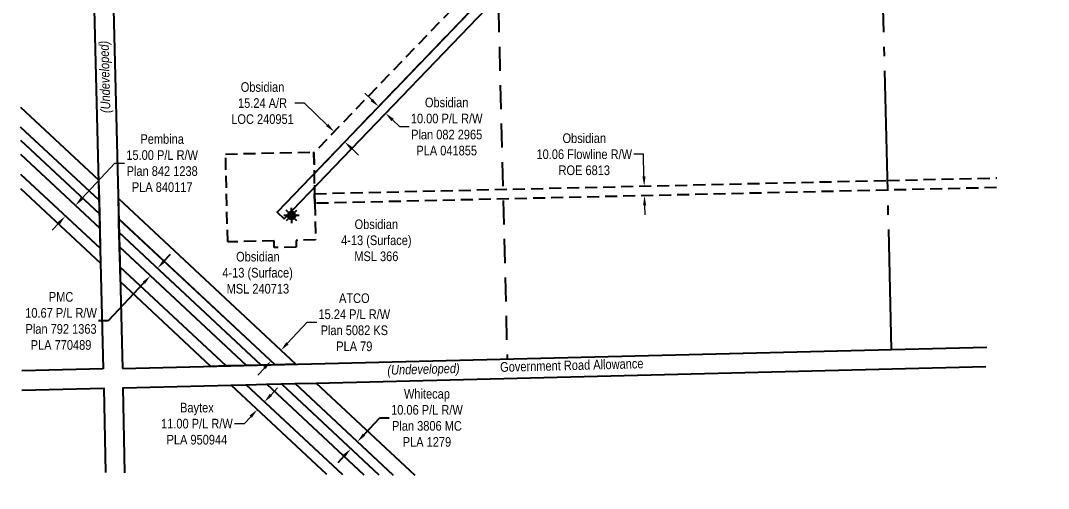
# Model space of a CAD drawing. Extents: x 609374 to 614901, y 5898079 to 5902642.
# Drawn here: x 610581 to 611649, y 5898079 to 5898565 of the extents above; entities that cross this region are included whole.
import ezdxf
from ezdxf.enums import TextEntityAlignment as Align

# ---------------------------------------------------------------- set-up
doc = ezdxf.new("R2010")
doc.units = 0
doc.header["$LTSCALE"] = 5
doc.header["$PDSIZE"] = 0.5
for name, pattern in [('foc-ACCESSROAD', [3.75, 2.5, -1.25]), ('foc-FLOWLINE', [3.75, 2.5, -1.25]), ('foc-LSD', [8, 5, -3]), ('foc-QUARTERLINE', [33, 25, -3, 2, -3])]:
    doc.linetypes.add(name, pattern=pattern)
doc.layers.get('Defpoints').update_dxf_attribs({"color": 9})
for name, color, linetype in [('C-AR', 13, 'foc-ACCESSROAD'), ('C-FLOWLINE', 13, 'foc-FLOWLINE'), ('C-RW', 13, 'Continuous'), ('C-WS', 13, 'foc-ACCESSROAD'), ('C-WS-S', 8, 'Continuous'), ('F-RW', 190, 'Continuous'), ('GRR', 7, 'Continuous'), ('L-ROAD-T', 7, 'Continuous'), ('L-SEC', 7, 'Continuous'), ('L-SECQ', 8, 'foc-QUARTERLINE'), ('L-SECTION-LSD', 7, 'foc-LSD')]:
    doc.layers.add(name, color=color, linetype=linetype)
for name, color, linetype, lineweight in [('C-WS-T', 13, 'Continuous', 9), ('F-RW-T', 190, 'Continuous', 9), ('T-TEXT', 48, 'Continuous', 18)]:
    doc.layers.add(name, color=color, linetype=linetype, lineweight=lineweight)
doc.styles.add('80CG', font='ARIALN.TTF', dxfattribs={"height": 10})
doc.styles.add('80L', font='ARIALN.TTF', dxfattribs={"height": 10})
doc.styles.add('80LS', font='ARIALNI.TTF', dxfattribs={"height": 10})
doc.dimstyles.new('Compass 5 000', dxfattribs={"dimscale": 5, "dimtxt": 9, "dimasz": 2, "dimexe": 0.2, "dimexo": 0.0625, "dimgap": 0.5, "dimtad": 0, "dimtih": 1, "dimtoh": 1, "dimzin": 0, "dimdsep": 46, "dimtxsty": '80CG', "dimcen": 0.1, "dimse1": 1, "dimse2": 1, "dimclrd": 256, "dimclrt": 256, "dimaunit": 1, "dimadec": 4, "dimazin": 0, "dimtfac": 0.06, "dimtofl": 0, "dimtmove": 0, "dimatfit": 1, "dimfxl": 0.2, "dimtolj": 1, "dimtzin": 0, "dimlwd": -1, "dimarcsym": 0})

# ---------------------------------------------------------------- blocks, each defined once
blk = doc.blocks.new('*D448')
at = {"layer": 'Defpoints', "color": 0, "transparency": 16777216}
for p in [(610826.8, 5898245.6), (610816.4, 5898234.4), (610851.6, 5898222.4)]:
    blk.add_point(p, dxfattribs=at)
at = {"layer": 'F-RW-T', "transparency": 16777216}
for p, q in [((610858.4, 5898229.7), (610878.7, 5898251.5)), ((610878.7, 5898251.5), (610888.7, 5898251.5)), ((610834.4, 5898204), (610827.5, 5898196.7))]:
    blk.add_line(p, q, dxfattribs=at)
for points in [[(610857.2, 5898230.9), (610859.6, 5898228.6), (610851.6, 5898222.4)], [(610833.1, 5898205.1), (610835.6, 5898202.9), (610841.2, 5898211.3)]]:
    blk.add_solid(points, dxfattribs=at)
at = {"layer": 'F-RW-T', "transparency": 16777216, "insert": (610927.8, 5898251.5), "char_height": 10, "attachment_point": 5, "style": '80CG'}
blk.add_mtext('\\A1;ATCO\\P15.24 P/L R/W\\PPlan 5082 KS\\PPLA 79', dxfattribs=at)
blk = doc.blocks.new('*D449')
at = {"layer": 'Defpoints', "color": 0, "transparency": 16777216}
for p in [(610798.4, 5898237.5), (610805.3, 5898244.9), (610931.1, 5898127.4)]:
    blk.add_point(p, dxfattribs=at)
at = {"layer": 'F-RW', "transparency": 16777216}
for p, q in [((610937.9, 5898134.7), (610954.2, 5898152.1)), ((610954.2, 5898152.1), (610964.2, 5898152.1)), ((610917.4, 5898112.7), (610910.6, 5898105.4))]:
    blk.add_line(p, q, dxfattribs=at)
for points in [[(610936.7, 5898135.8), (610939.1, 5898133.6), (610931.1, 5898127.4)], [(610916.2, 5898113.9), (610918.6, 5898111.6), (610924.2, 5898120)]]:
    blk.add_solid(points, dxfattribs=at)
at = {"layer": 'F-RW', "transparency": 16777216, "insert": (611003.3, 5898152.1), "char_height": 10, "attachment_point": 5, "style": '80CG'}
blk.add_mtext('\\A1;Whitecap\\P10.06 P/L R/W\\PPlan 3806 MC\\PPLA 1279', dxfattribs=at)
blk = doc.blocks.new('*D450')
at = {"layer": 'Defpoints', "color": 0, "transparency": 16777216}
for p in [(610723.2, 5898307.7), (610750.1, 5898282.6), (610742.8, 5898274.8)]:
    blk.add_point(p, dxfattribs=at)
at = {"layer": 'F-RW', "transparency": 16777216}
for p, q in [((610730, 5898315), (610736.9, 5898322.3)), ((610709.1, 5898292.6), (610672.1, 5898252.9)), ((610672.1, 5898252.9), (610662.1, 5898252.9))]:
    blk.add_line(p, q, dxfattribs=at)
for points in [[(610728.8, 5898316.1), (610731.3, 5898313.9), (610723.2, 5898307.7)], [(610707.9, 5898293.7), (610710.3, 5898291.5), (610715.9, 5898299.9)]]:
    blk.add_solid(points, dxfattribs=at)
at = {"layer": 'F-RW', "transparency": 16777216, "insert": (610623, 5898252.9), "char_height": 10, "attachment_point": 5, "style": '80CG'}
blk.add_mtext('\\A1;PMC\\P10.67 P/L R/W\\PPlan 792 1363\\PPLA 770489', dxfattribs=at)
blk = doc.blocks.new('*D451')
at = {"layer": 'Defpoints', "color": 0, "transparency": 16777216}
for p in [(610637.8, 5898372.9), (610704.2, 5898310.8), (610694, 5898299.9)]:
    blk.add_point(p, dxfattribs=at)
at = {"layer": 'F-RW-T', "transparency": 16777216}
for p, q in [((610644.6, 5898380.2), (610679, 5898417)), ((610679, 5898417), (610689, 5898417)), ((610620.7, 5898354.6), (610613.9, 5898347.3))]:
    blk.add_line(p, q, dxfattribs=at)
for points in [[(610643.4, 5898381.3), (610645.8, 5898379.1), (610637.8, 5898372.9)], [(610619.5, 5898355.7), (610621.9, 5898353.5), (610627.5, 5898361.9)]]:
    blk.add_solid(points, dxfattribs=at)
at = {"layer": 'F-RW-T', "transparency": 16777216, "insert": (610728.1, 5898417), "char_height": 10, "attachment_point": 5, "style": '80CG'}
blk.add_mtext('\\A1;Pembina\\P15.00 P/L R/W\\PPlan 842 1238\\PPLA 840117', dxfattribs=at)
blk = doc.blocks.new('*D454')
at = {"layer": 'C-WS-T', "transparency": 16777216}
for p, q in [((611228.3, 5898426.2), (611218.3, 5898426.2)), ((611228.8, 5898403.2), (611228.3, 5898426.2)), ((611229.5, 5898373.1), (611229.8, 5898363.1))]:
    blk.add_line(p, q, dxfattribs=at)
for points in [[(611230.5, 5898403.2), (611227.2, 5898403.1), (611229.1, 5898393.2)], [(611231.2, 5898373.2), (611227.9, 5898373.1), (611229.3, 5898383.1)]]:
    blk.add_solid(points, dxfattribs=at)
at = {"layer": 'Defpoints', "color": 0, "transparency": 16777216}
for p in [(611228.9, 5898393.2), (611229.1, 5898393.2), (611229.2, 5898383.1)]:
    blk.add_point(p, dxfattribs=at)
at = {"layer": 'C-WS-T', "transparency": 16777216, "insert": (611166.8, 5898426.2), "char_height": 10, "attachment_point": 5, "style": '80CG'}
blk.add_mtext('\\A1;Obsidian \\P10.06 Flowline R/W\\PROE 6813', dxfattribs=at)
blk = doc.blocks.new('*D459')
at = {"layer": 'Defpoints', "color": 0, "transparency": 16777216}
for p in [(610826.9, 5898160.7), (610837.1, 5898166.3), (610829.6, 5898158.3)]:
    blk.add_point(p, dxfattribs=at)
at = {"layer": 'F-RW-T', "transparency": 16777216}
for p, q in [((610841.3, 5898176.1), (610848.1, 5898183.4)), ((610820.1, 5898153.4), (610813.3, 5898146.1)), ((610813.3, 5898146.1), (610803.3, 5898146.1))]:
    blk.add_line(p, q, dxfattribs=at)
for points in [[(610840, 5898177.2), (610842.5, 5898175), (610834.4, 5898168.8)], [(610818.9, 5898154.6), (610821.3, 5898152.3), (610826.9, 5898160.7)]]:
    blk.add_solid(points, dxfattribs=at)
at = {"layer": 'F-RW-T', "transparency": 16777216, "insert": (610764.2, 5898146.1), "char_height": 10, "attachment_point": 5, "style": '80CG'}
blk.add_mtext('\\A1;Baytex\\P11.00 P/L R/W\\PPLA 950944', dxfattribs=at)
blk = doc.blocks.new('*D463')
at = {"layer": 'C-WS-T', "transparency": 16777216}
for p, q in [((611568.3, 5898677.2), (611568.1, 5898687.2)), ((611568.9, 5898647.2), (611569.1, 5898637.2)), ((611569.8, 5898605.9), (611569.1, 5898637.2)), ((611559.8, 5898605.9), (611569.8, 5898605.9))]:
    blk.add_line(p, q, dxfattribs=at)
for points in [[(611569.9, 5898677.3), (611566.6, 5898677.2), (611568.5, 5898667.2)], [(611570.6, 5898647.2), (611567.2, 5898647.1), (611568.7, 5898657.2)]]:
    blk.add_solid(points, dxfattribs=at)
at = {"layer": 'Defpoints', "color": 0, "transparency": 16777216}
for p in [(611649, 5898668.9), (611568.7, 5898657.2), (611649.2, 5898658.8)]:
    blk.add_point(p, dxfattribs=at)
at = {"layer": 'C-WS-T', "transparency": 16777216, "insert": (611520.7, 5898605.9), "char_height": 10, "attachment_point": 5, "style": '80CG', "bg_fill": 3, "box_fill_scale": 1.1, "bg_fill_color": 256, "bg_fill_true_color": 13158600, "bg_fill_transparency": 0}
blk.add_mtext('\\A1;Obsidian\\P10.06 P/L R/W\\PPlan 4896 KS\\PROE 5312', dxfattribs=at)
blk = doc.blocks.new('*D470')
at = {"layer": 'C-WS-T', "transparency": 16777216}
for p, q in [((610945.9, 5898482.7), (610938.7, 5898489.7)), ((610967.5, 5898461.9), (610974.7, 5898455)), ((610974.7, 5898455), (610984.7, 5898455))]:
    blk.add_line(p, q, dxfattribs=at)
for points in [[(610947, 5898483.9), (610944.7, 5898481.5), (610953.1, 5898475.8)], [(610968.7, 5898463.1), (610966.3, 5898460.7), (610960.3, 5898468.9)]]:
    blk.add_solid(points, dxfattribs=at)
at = {"layer": 'Defpoints', "color": 0, "transparency": 16777216}
for p in [(610956, 5898478.8), (610963.2, 5898471.9), (610960.3, 5898468.9)]:
    blk.add_point(p, dxfattribs=at)
at = {"layer": 'C-WS-T', "transparency": 16777216, "insert": (611023.8, 5898455), "char_height": 10, "attachment_point": 5, "style": '80CG', "bg_fill": 3, "box_fill_scale": 1.1, "bg_fill_color": 256, "bg_fill_true_color": 13158600, "bg_fill_transparency": 0}
blk.add_mtext('\\A1;Obsidian\\P10.00 P/L R/W\\PPlan 082 2965\\PPLA 041855', dxfattribs=at)
blk = doc.blocks.new('*D471')
at = {"layer": 'C-WS-T', "transparency": 16777216}
for p, q in [((610875.9, 5898479.4), (610865.9, 5898479.4)), ((610899.6, 5898456.6), (610875.9, 5898479.4)), ((610925.1, 5898432.2), (610932.3, 5898425.2))]:
    blk.add_line(p, q, dxfattribs=at)
for points in [[(610900.8, 5898457.8), (610898.5, 5898455.4), (610906.9, 5898449.7)], [(610926.2, 5898433.4), (610923.9, 5898431), (610917.8, 5898439.1)]]:
    blk.add_solid(points, dxfattribs=at)
at = {"layer": 'Defpoints', "color": 0, "transparency": 16777216}
for p in [(610922.6, 5898466), (610906.9, 5898449.7), (610933.6, 5898455.5)]:
    blk.add_point(p, dxfattribs=at)
at = {"layer": 'C-WS-T', "transparency": 16777216, "insert": (610832.4, 5898479.4), "char_height": 10, "attachment_point": 5, "style": '80CG'}
blk.add_mtext('\\A1;Obsidian \\P15.24 A/R\\PLOC 240951', dxfattribs=at)
blk = doc.blocks.new('GAS')
h = blk.add_hatch(color=255)
h.dxf.hatch_style = 1
edge = h.paths.add_edge_path()
edge.add_arc((0, 0), 0.9, 0, 360)
for p, q in [((-0.81, 0), (-1.62, 0)), ((-0.57, 0.57), (-1.14, 1.14)), ((0, 0.81), (0, 1.62)), ((0.57, 0.57), (1.14, 1.14)), ((1.62, 0), (0.81, 0)), ((-0.57, -0.57), (-1.14, -1.14)), ((0, -0.81), (0, -1.62)), ((1.14, -1.14), (0.57, -0.57))]:
    blk.add_line(p, q)
blk.add_circle((0, 0), 0.8)

msp = doc.modelspace()

# ---------------------------------------------------------------- linework, layer by layer
at = {"layer": 'C-AR', "flags": 128}
msp.add_lwpolyline([(610885.793, 5898427.721), (610886.307, 5898406.262), (611242.772, 5898777.468), (611227.294, 5898777.107), (611227.151, 5898783.195)], close=True, dxfattribs=at)
at = {"layer": 'C-FLOWLINE'}
msp.add_lwpolyline([(611595.127, 5898391.586), (611482.179, 5898388.97), (610886.707, 5898375.181), (610886.502, 5898385.245), (611481.931, 5898399.033), (611595.725, 5898401.668)], dxfattribs=at)
at = {"layer": 'C-RW'}
msp.add_lwpolyline([(610854.926, 5898359.152), (611256.953, 5898777.803), (611261.904, 5898819.48), (611251.977, 5898820.659), (611247.422, 5898782.31), (610847.716, 5898366.076)], close=True, dxfattribs=at)
at = {"layer": 'C-WS'}
msp.add_lwpolyline([(610867.376, 5898336.744), (610867.543, 5898329.749), (610844.558, 5898329.199), (610844.391, 5898336.194), (610796.202, 5898335.041), (610794.015, 5898426.42), (610885.393, 5898428.607), (610885.973, 5898408.321), (610886.281, 5898394.271), (610886.502, 5898385.245), (610886.707, 5898375.181), (610887.58, 5898337.228), (610867.376, 5898336.744)], close=True, dxfattribs=at)
at = {"layer": 'F-RW'}
for points in [[(610580.921, 5898475.229), (610661.938, 5898399.723), (610662.474, 5898378.415), (610581.011, 5898454.344)], [(610581.011, 5898454.344), (610662.474, 5898378.415), (610662.828, 5898364.35), (610581.07, 5898440.552)], [(610581.07, 5898440.553), (610662.829, 5898364.35), (610663.204, 5898349.428), (610581.133, 5898425.922)], [(610581.133, 5898425.922), (610663.204, 5898349.428), (610663.732, 5898328.455), (610581.222, 5898405.358)], [(610581.222, 5898405.358), (610663.732, 5898328.455), (610664.119, 5898313.064), (610581.287, 5898390.266)], [(610899.102, 5898093.315), (610799.734, 5898186.124), (610815.444, 5898186.51), (610915.377, 5898093.173)], [(610915.377, 5898093.173), (610815.444, 5898186.51), (610836.843, 5898187.037), (610937.546, 5898092.981)], [(610937.546, 5898092.981), (610836.843, 5898187.037), (610852.048, 5898187.411), (610953.301, 5898092.844)], [(610953.295, 5898092.844), (610852.042, 5898187.41), (610866.392, 5898187.764), (610968.162, 5898092.715)], [(610968.162, 5898092.715), (610866.392, 5898187.764), (610888.141, 5898188.299), (610990.693, 5898092.519)]]:
    msp.add_lwpolyline(points, dxfattribs=at)
for points in [[(610867.129, 5898207.897), (610856.347, 5898207.631), (610845.431, 5898207.363), (610683.08, 5898358.924), (610682.933, 5898364.78), (610682.543, 5898380.279), (610867.129, 5898207.897)], [(610845.431, 5898207.363), (610831.079, 5898207.009), (610683.435, 5898344.846), (610683.233, 5898352.871), (610683.08, 5898358.926), (610845.431, 5898207.363)], [(610831.079, 5898207.01), (610815.858, 5898206.636), (610683.81, 5898329.909), (610683.434, 5898344.846), (610831.079, 5898207.01)], [(610815.858, 5898206.636), (610794.456, 5898206.109), (610684.339, 5898308.903), (610683.81, 5898329.909), (610815.858, 5898206.636)], [(610794.456, 5898206.109), (610778.743, 5898205.723), (610684.727, 5898293.488), (610684.339, 5898308.903), (610794.456, 5898206.109)]]:
    msp.add_lwpolyline(points, close=True, dxfattribs=at)
at = {"layer": 'GRR'}
for points in [[(610689.283, 5898095.139), (610687.498, 5898183.365), (610799.735, 5898186.124), (610815.444, 5898186.51), (610836.844, 5898187.037), (610852.042, 5898187.41), (610866.392, 5898187.764), (610888.141, 5898188.299), (611486.757, 5898203.068), (611584.097, 5898205.461)], [(610582.19, 5898181.117), (610667.394, 5898182.87), (610669.166, 5898095.313)]]:
    msp.add_lwpolyline(points, dxfattribs=at)
at = {"layer": 'L-SEC'}
for p, q in [((610646.64, 5899007.712), (610666.889, 5898202.973)), ((610666.743, 5899008.202), (610686.992, 5898203.468)), ((611486.262, 5898223.171), (611585.291, 5898225.609)), ((610686.992, 5898203.468), (611486.262, 5898223.171)), ((610666.889, 5898202.973), (610582.103, 5898201.229))]:
    msp.add_line(p, q, dxfattribs=at)
at = {"layer": 'L-SECQ', "flags": 128}
msp.add_lwpolyline([(611486.262, 5898223.171), (611467.433, 5898987.703)], dxfattribs=at)
at = {"layer": 'L-SECTION-LSD', "flags": 128}
msp.add_lwpolyline([(611066.596, 5899017.938), (611086.627, 5898213.32)], dxfattribs=at)

# ---------------------------------------------------------------- block references
at = {"layer": 'C-WS-S', "color": 3, "xscale": 5, "yscale": 5, "zscale": 5}
msp.add_blockref('GAS', (610862.512, 5898362.547), dxfattribs=at)

# ---------------------------------------------------------------- texts
at = {"layer": 'C-WS-T', "insert": (610950.693, 5898336.753), "char_height": 9.99614, "attachment_point": 5, "style": '80CG'}
msp.add_mtext('\\A1;Obsidian \\P4-13 (Surface)\\PMSL 366', dxfattribs=at)
at = {"layer": 'C-WS-T', "insert": (610788.357, 5898324.754), "char_height": 10, "attachment_point": 1, "style": '80L'}
msp.add_mtext_dynamic_manual_height_columns('\\pi16.595;Obsidian\\P\\pi2.3146;4-13 (Surface)\\P\\pi6.7279;MSL 240713', width=77.02341, gutter_width=50, heights=[0], dxfattribs=at)
at = {"layer": 'L-ROAD-T', "style": '80L'}
msp.add_text('Government Road Allowance', height=10, rotation=1.478805, dxfattribs=at).set_placement((611153.84, 5898206.86), align=Align.MIDDLE_CENTER)
at = {"layer": 'T-TEXT', "style": '80LS'}
for rotation, p in [(91.443845, (610668.338, 5898506.601)), (1.478805, (610999.704, 5898202.881))]:
    msp.add_text('(Undeveloped)', height=10, rotation=rotation, dxfattribs=at).set_placement(p, align=Align.MIDDLE_CENTER)

# ---------------------------------------------------------------- dimensions: what is measured, and where the dimension line sits
at = {"layer": 'C-WS-T'}
dim = msp.add_linear_dim(base=(611229.061, 5898393.178), p1=(611229.179, 5898383.112), p2=(611228.946, 5898393.175), angle=91.326494, text='Obsidian \\P10.06 Flowline R/W\\PROE 6813', dimstyle='Compass 5 000', dxfattribs=at)
dim.commit()
dim.dimension.update_dxf_attribs({"geometry": '*D454', "text_midpoint": (611166.802, 5898426.187), "dimtype": 161})
at = {"layer": 'F-RW'}
for base, p1, p2, angle, text, picture, middle in [((610723.224, 5898307.7), (610742.831, 5898274.81), (610750.107, 5898282.603), 46.967888, 'PMC\\P10.67 P/L R/W\\PPlan 792 1363\\PPLA 770489', '*D450', (610623.012, 5898252.935)), ((610931.093, 5898127.392), (610798.405, 5898237.514), (610805.263, 5898244.861), 46.968053, 'Whitecap\\P10.06 P/L R/W\\PPlan 3806 MC\\PPLA 1279', '*D449', (611003.282, 5898152.14))]:
    dim = msp.add_linear_dim(base=base, p1=p1, p2=p2, angle=angle, text=text, dimstyle='Compass 5 000', dxfattribs=at)
    dim.commit()
    dim.dimension.update_dxf_attribs({"geometry": picture, "text_midpoint": middle, "dimtype": 161})
at = {"layer": 'F-RW-T'}
for base, p1, p2, angle, text, picture, middle in [((610637.779, 5898372.881), (610694.014, 5898299.872), (610704.245, 5898310.832), 46.968313, 'Pembina\\P15.00 P/L R/W\\PPlan 842 1238\\PPLA 840117', '*D451', (610728.059, 5898417.007)), ((610851.568, 5898222.428), (610816.421, 5898234.445), (610826.8, 5898245.559), 46.957991, 'ATCO\\P15.24 P/L R/W\\PPlan 5082 KS\\PPLA 79', '*D448', (610927.8, 5898251.496)), ((610826.912, 5898160.74), (610837.076, 5898166.307), (610829.564, 5898158.264), 226.954608, 'Baytex\\P11.00 P/L R/W\\PPLA 950944', '*D459', (610764.175, 5898146.124))]:
    dim = msp.add_linear_dim(base=base, p1=p1, p2=p2, angle=angle, text=text, dimstyle='Compass 5 000', dxfattribs=at)
    dim.commit()
    dim.dimension.update_dxf_attribs({"geometry": picture, "text_midpoint": middle, "dimtype": 161})

# ---------------------------------------------------------------- next in the draw order: dimensions: what is measured, and where the dimension line sits
at = {"layer": 'C-WS-T'}
for base, p1, p2, angle, text, override, picture, middle in [((611568.692, 5898657.151), (611649.027, 5898668.903), (611649.236, 5898658.824), 271.189653, 'Obsidian\\P10.06 P/L R/W\\PPlan 4896 KS\\PROE 5312', {"dimtmove": 1, "dimtfill": 1}, '*D463', (611557.079, 5898605.882)), ((610960.291, 5898468.874), (610955.967, 5898478.803), (610963.177, 5898471.879), 316.160449, 'Obsidian\\P10.00 P/L R/W\\PPlan 082 2965\\PPLA 041855', {"dimtfill": 1}, '*D470', (611023.802, 5898455.021))]:
    dim = msp.add_linear_dim(base=base, p1=p1, p2=p2, angle=angle, text=text, dimstyle='Compass 5 000', override=override, dxfattribs=at)
    dim.commit()
    dim.dimension.update_dxf_attribs({"geometry": picture, "text_midpoint": middle, "dimtype": 161})

# ---------------------------------------------------------------- next in the draw order: dimensions: what is measured, and where the dimension line sits
dim = msp.add_linear_dim(base=(610906.855, 5898449.655), p1=(610933.551, 5898455.46), p2=(610922.563, 5898466.011), angle=136.160449, text='Obsidian \\P15.24 A/R\\PLOC 240951', dimstyle='Compass 5 000', dxfattribs=at)
dim.commit()
dim.dimension.update_dxf_attribs({"geometry": '*D471', "text_midpoint": (610832.389, 5898479.378), "dimtype": 161})

doc.saveas('drawing.dxf')
